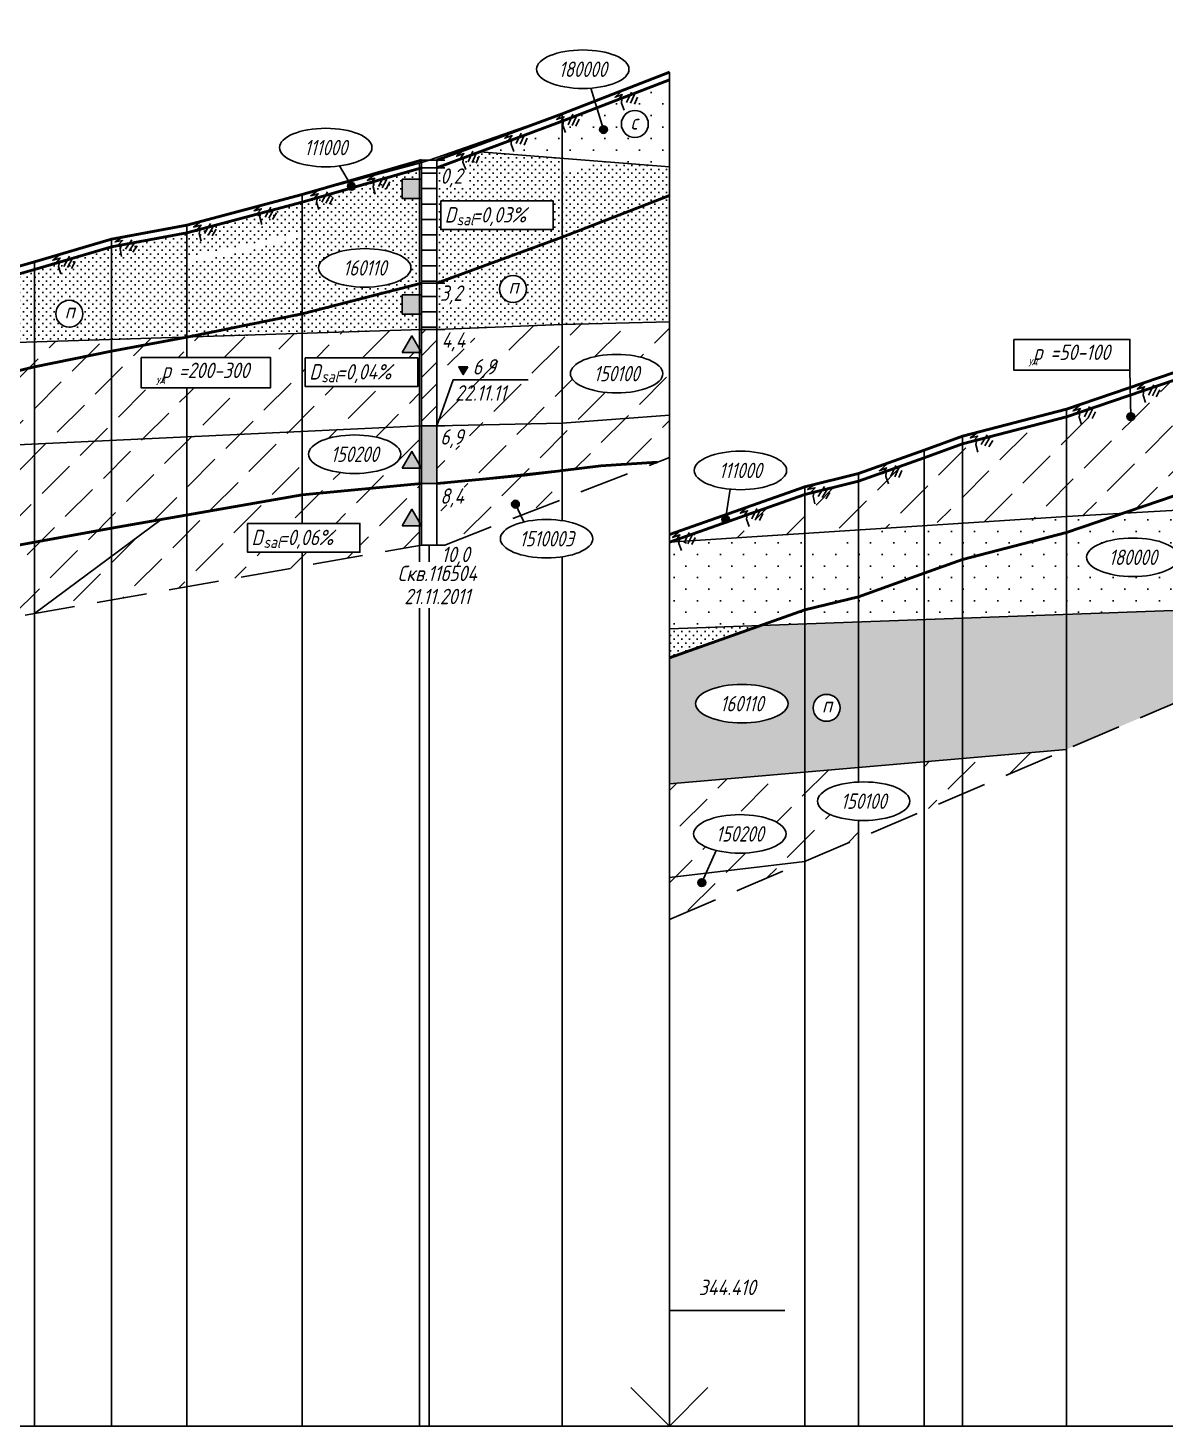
# Model space of a CAD drawing. Extents: x 0 to 1711, y -32 to 643.
# Drawn here: x 273.1 to 420.7, y 349.1 to 530.6 of the extents above; entities that cross this region are included whole.
import ezdxf
from ezdxf import colors
from ezdxf.entities.mleader import LeaderData, LeaderLine
from ezdxf.enums import TextEntityAlignment as Align
from ezdxf.math import Vec2, Vec3

# ---------------------------------------------------------------- set-up
doc = ezdxf.new("R2010")
doc.units = 0
doc.linetypes.add('ИИ27003', pattern=[9.5, 6.5, -3])
for name, color, linetype, lineweight in [('ИИ_ГЕОЛОГИЯ_025', 7, 'Continuous', 25), ('ИИ_ГЕОЛОГИЯ_050', 7, 'Continuous', 50), ('ИИ_ГЕОФИЗИКА_025', 7, 'Continuous', 25), ('ИИ_ПРОФИЛЬ_025', 7, 'Continuous', 25)]:
    doc.layers.add(name, color=color, linetype=linetype, lineweight=lineweight)
doc.layers.add('Профиль', color=7, linetype='Continuous')
doc.layers.add('ТХ-Л', color=140, linetype='Continuous')
doc.styles.add('VNIPISIMPLEXCUR', font='simplex.shx', dxfattribs={"width": 0.8, "oblique": 15})
doc.linetypes.add('ИИ27001', pattern='A,2.5,[1,3dservice.shx,S=1.85,R=180.00002,X=0,Y=0],2.5,-1', length=6)
doc.linetypes.add('ИИ27002', pattern='A,2,-0.6,[1,3dservice.shx,S=0.6,R=30.000013,X=0.9,Y=0],-0.6,[1,3dservice.shx,S=0.6,R=-30.000013,X=0.3,Y=0],-0.6,[1,3dservice.shx,S=0.6,R=209.999975,X=-0.3,Y=0],-0.6,[1,3dservice.shx,S=0.6,R=150.000007,X=-0.9,Y=0],-0.6,2', length=7)
doc.linetypes.add('ИИ27005', pattern='A,2.5,[1,3dservice.shx,S=1.85,R=180.00002,X=0,Y=0],2.5,-2,[4,3dservice.shx,S=0.5,R=0,X=0,Y=0],-2', length=9)
pattern_1 = [(0, (-100.523, -58.22656), (0.5, 0.5), [0, -1])]
pattern_2 = [(45, (-97.523, -58.2266), (-3, 3), [5, -2])]
pattern_3 = [(0, (-100.523, -58.2266), (1.5, 1.5), [0, -3])]
pattern_4 = [(0, (-100.523, -58.2266), (0, 2), [])]

# ---------------------------------------------------------------- blocks, each defined once
blk = doc.blocks.new('ИИ25005')
at = {"linetype": 'Continuous', "lineweight": 25}
blk.add_hatch(color=0, dxfattribs=at).paths.add_polyline_path([(0, 0), (0, 2.5), (-2.5, 2.5), (-2.5, 0)])
at = {"color": 0, "linetype": 'Continuous', "lineweight": 25}
blk.add_lwpolyline([(0, 0), (0, 2.5), (-2.5, 2.5), (-2.5, 0)], close=True, dxfattribs=at)
blk = doc.blocks.new('ИИ16001')
at = {"linetype": 'Continuous', "lineweight": 25}
h = blk.add_hatch(color=0, dxfattribs=at)
edge = h.paths.add_edge_path()
edge.add_arc((0, 0), 0.5, 0, 360)
at = {"color": 0, "linetype": 'Continuous', "lineweight": 25}
blk.add_circle((0, 0), 0.5, dxfattribs=at)
blk = doc.blocks.new('ИИ25004')
at = {"linetype": 'Continuous', "lineweight": 25}
blk.add_hatch(color=0, dxfattribs=at).paths.add_polyline_path([(-2.5, 0), (0, 0), (-1.25, 2.17)])
at = {"color": 0, "linetype": 'Continuous', "lineweight": 25}
blk.add_lwpolyline([(-2.5, 0), (0, 0), (-1.25, 2.17)], close=True, dxfattribs=at)
blk = doc.blocks.new('ИИ25010')
at = {"color": 0, "linetype": 'Continuous', "lineweight": 25}
for points in [[(0, 0), (3, 0), (0.5, -1), (2.5, -1), (1, -2), (2, -2), (1.5, -3), (1.5, -5)], [(4.94, -1.23), (2.82, -3.35)], [(5.47, -2.12), (3.7, -3.88)], [(6, -3), (4.59, -4.41)]]:
    blk.add_lwpolyline(points, dxfattribs=at)
blk = doc.blocks.new('ИИ25042')
at = {"color": 0, "linetype": 'Continuous', "lineweight": 25}
blk.add_circle((0, 0), 1.75, dxfattribs=at)
at = {"color": 0, "linetype": 'Continuous', "style": 'VNIPISIMPLEXCUR', "oblique": 15, "width": 0.8}
blk.add_attdef('CAPTION', text='', height=2, dxfattribs=at).set_placement((0, 0.3), align=Align.MIDDLE_CENTER)
blk = doc.blocks.new('ИИ25023')
at = {"linetype": 'Continuous', "lineweight": 25}
blk.add_hatch(color=0, dxfattribs=at).paths.add_polyline_path([(1.9, 1.7), (0.75, 1.7), (1.33, 0.7)])
at = {"color": 0, "linetype": 'Continuous', "lineweight": 25, "flags": 128}
blk.add_lwpolyline([(1.9, 1.7), (0.75, 1.7), (1.33, 0.7)], close=True, dxfattribs=at)
at = {"color": 0, "linetype": 'Continuous', "style": 'VNIPISIMPLEXCUR', "oblique": 15, "width": 0.8}
for tag, p in [('UGV', (2.55, 0.7)), ('DATE', (1.33, -2.7))]:
    blk.add_attdef(tag, p, '', height=2, dxfattribs=at)
blk = doc.blocks.new('ИИ25020')
at = {"color": 0, "linetype": 'Continuous', "lineweight": 25}
blk.add_ellipse((0, 0), major_axis=(-6, 0), ratio=0.416667, dxfattribs=at)
at = {"color": 0, "linetype": 'Continuous', "style": 'VNIPISIMPLEXCUR', "oblique": 15, "width": 0.75}
blk.add_attdef('INDEX', text='', height=2, dxfattribs=at).set_placement((0, 0), align=Align.MIDDLE_CENTER)

msp = doc.modelspace()

# ---------------------------------------------------------------- hatches: boundary and pattern name
at = {"layer": 'ИИ_ГЕОЛОГИЯ_025'}
h = msp.add_hatch(dxfattribs=at)
h.set_pattern_fill('ИИ_ПЕСОК_СРЕДНИЙ', color=256, pattern_type=2)
h.set_pattern_definition(pattern_3)
h.paths.add_polyline_path([(342.4194, 518.4867), (342.1174, 518.3734), (342.1685, 518.4445), (331.7264, 514.5564), (342.4194, 513.7121)])
h.paths.add_polyline_path([(356.3594, 523.8873), (346.9283, 520.2682), (347.6453, 517.9247, -0.50410237), (348.2916, 517.4466, -1), (347.2916, 517.4466, -0.32969673), (347.6453, 517.9247), (346.9283, 520.2682), (342.4194, 518.5379), (342.4194, 513.7121), (345.7318, 513.4505), (356.3594, 516.3275)])
h.paths.add_polyline_path([(353.614, 518.1638, -1), (350.114, 518.1638, -1)], flags=16)
h.paths.add_polyline_path([(352.633, 518.9211), (352.633, 517.3078), (351.3108, 517.3078), (351.3108, 518.9211)], flags=0)
h.paths.add_polyline_path([(356.3594, 515.4152), (348.1336, 513.2609), (356.3594, 512.6113)])
h.paths.add_polyline_path([(356.3594, 515.4152), (356.3594, 516.3275), (345.7318, 513.4505), (348.1336, 513.2609)])
h = msp.add_hatch(dxfattribs=at)
h.set_pattern_fill('ИИ_ПЕСОК_ПЫЛЕВАТЫЙ', color=256, pattern_type=2)
h.set_pattern_definition(pattern_1)
h.paths.add_polyline_path([(342.4194, 513.7121), (331.7264, 514.5564), (329.6034, 513.7659), (329.5451, 513.2112), (329.7937, 512.5485), (330.4652, 512.5485), (330.4652, 510.2685), (326.6535, 510.2685), (326.6535, 512.4873), (326.1694, 512.4873), (326.1694, 509.2519), (333.9208, 510.8909), (342.4194, 512.6942)])
h.paths.add_polyline_path([(325.7584, 509.5918), (330.3013, 509.2728), (331.2582, 512.8442), (326.7154, 513.1632)], flags=9)
h = msp.add_hatch(dxfattribs=at)
h.set_pattern_fill('ИИ_ПЕСОК_ПЫЛЕВАТЫЙ', color=256, pattern_type=2)
h.set_pattern_definition(pattern_1)
h.paths.add_polyline_path([(323.9194, 507.944), (315.4497, 505.4859), (308.6694, 503.6115), (308.6694, 493.5373), (323.9194, 497.4236)])
edge = h.paths.add_edge_path(flags=16)
edge.add_ellipse((316.7955, 499.4921), major_axis=(-6, 0), ratio=0.41666667, start_angle=0, end_angle=360)
h.paths.add_polyline_path([(323.9194, 507.944), (323.9194, 508.4873), (322.5535, 508.4873), (321.3732, 508.2377), (313.1828, 505.6628), (308.6694, 504.3011), (308.6694, 503.6115), (315.4497, 505.4859)])
h.paths.add_polyline_path([(313.1828, 505.6628), (321.3732, 508.2377), (322.5535, 508.4873), (321.6694, 508.4873), (321.6694, 510.9873), (323.9194, 510.9873), (323.9194, 512.3867), (323.6654, 512.2845), (315.5417, 509.9837, -0.61113997), (314.6855, 509.7412), (310.6522, 508.5989), (310.6477, 508.5749), (310.1673, 508.4365), (308.6694, 508.0373), (308.6694, 504.3011)])
h.paths.add_polyline_path([(312.5187, 498.1261), (320.8044, 497.8582), (321.6082, 500.8582), (313.3225, 501.1261)], flags=8)
h = msp.add_hatch(dxfattribs=at)
h.set_pattern_fill('ИИ_КОНСИСТЕНЦИЯ_01', color=256, pattern_type=2)
h.set_pattern_definition(pattern_4)
h.paths.add_polyline_path([(326.1694, 512.4873), (324.1694, 512.4873), (324.1694, 497.4873), (326.1694, 497.4873)])
h = msp.add_hatch(dxfattribs=at)
h.set_pattern_fill('ИИ_ПЕСОК_ПЫЛЕВАТЫЙ', color=256, pattern_type=2)
h.set_pattern_definition(pattern_1)
h.paths.add_polyline_path([(342.4194, 503.4873), (342.4194, 511.9237), (326.7316, 508.7602), (326.1694, 508.5971), (326.1694, 497.4873)])
h.paths.add_polyline_path([(326.6516, 504.4536), (326.6516, 508.2087), (341.2549, 508.2087), (341.2549, 504.4536)], flags=16)
h.paths.add_polyline_path([(328.671, 504.9157), (328.671, 505.2409), (327.0297, 505.2409), (327.0297, 507.5209), (341.0266, 507.5209), (341.0266, 505.2409), (331.2826, 505.2409), (331.2826, 504.9157)], flags=0)
h.paths.add_polyline_path([(356.3594, 512.6113), (348.1336, 513.2609), (345.0645, 512.4571), (342.4194, 511.9237), (342.4194, 503.4873), (356.3594, 508.8873)])
h.paths.add_polyline_path([(326.3129, 504.5642), (340.6843, 504.2452), (341.6413, 507.8166), (327.2699, 508.1356)], flags=24)
h.paths.add_polyline_path([(328.2431, 504.7462), (331.0502, 504.5452), (331.6531, 506.7952), (328.846, 506.9962)], flags=8)
h = msp.add_hatch(dxfattribs=at)
h.set_pattern_fill('ИИ_ПЕСОК_ПЫЛЕВАТЫЙ', color=256, pattern_type=2)
h.set_pattern_definition(pattern_1)
h.paths.add_polyline_path([(342.4194, 511.9237), (342.4194, 512.6942), (333.9208, 510.8909), (326.1694, 509.2519), (326.1694, 508.5971), (326.7316, 508.7602)])
h = msp.add_hatch(dxfattribs=at)
h.set_pattern_fill('ИИ_ПЕСОК_ПЫЛЕВАТЫЙ', color=256, pattern_type=2)
h.set_pattern_definition(pattern_1)
h.paths.add_polyline_path([(342.4194, 503.4873), (326.1694, 497.4873), (326.1694, 491.4873), (342.4194, 492.1378)])
h.paths.add_polyline_path([(334.2977, 496.7489, -1), (337.7977, 496.7489, -1)], flags=16)
h.paths.add_polyline_path([(335.3899, 496.0001), (335.3899, 497.6134), (336.8128, 497.6134), (336.8128, 496.0001)], flags=0)
h.paths.add_polyline_path([(330.4105, 495.067), (326.5226, 495.067), (326.5226, 497.347), (330.4105, 497.347)], flags=16)
h.paths.add_polyline_path([(356.3594, 508.8873), (342.4194, 503.4873), (342.4194, 492.1378), (356.3594, 492.4879)])
h.paths.add_polyline_path([(335.1073, 495.8961), (336.9168, 495.7174), (337.4527, 497.7174), (335.6432, 497.8961)], flags=8)
h.paths.add_polyline_path([(325.7037, 494.3903), (330.2465, 494.0713), (331.2035, 497.6428), (326.6607, 497.9618)], flags=9)
h = msp.add_hatch(dxfattribs=at)
h.set_pattern_fill('ИИ_ПЕСОК_ПЫЛЕВАТЫЙ', color=256, pattern_type=2)
h.set_pattern_definition(pattern_1)
h.paths.add_polyline_path([(293.6694, 500.1073), (283.9194, 498.0425), (283.9194, 490.1999), (293.6694, 490.5118)])
h.paths.add_polyline_path([(293.6694, 500.1073), (293.6694, 500.8981), (284.2207, 499.0554), (283.9194, 498.9776), (283.9194, 498.0425)])
h.paths.add_polyline_path([(293.6694, 504.0373), (283.9194, 502.2373), (283.9194, 498.9776), (284.2207, 499.0554), (293.6694, 500.8981)])
h.paths.add_polyline_path([(308.6694, 508.0373), (295.4238, 504.5051), (295.4208, 504.4904), (294.9376, 504.3617), (293.6694, 504.0373), (293.6694, 500.8981), (296.6435, 501.4781), (306.126, 503.5337), (308.6694, 504.3011)])
h.paths.add_polyline_path([(308.6694, 503.6115), (303.6034, 502.2111), (293.6694, 500.1073), (293.6694, 490.5118), (308.6694, 493.5373)])
h = msp.add_hatch(dxfattribs=at)
h.set_pattern_fill('ИИ_ПЕСОК_ПЫЛЕВАТЫЙ', color=256, pattern_type=2)
h.set_pattern_definition(pattern_1)
h.paths.add_polyline_path([(243.1694, 490.8373), (242.2142, 490.5693), (242.2245, 490.528, -0.48776566), (242.8455, 490.0429, -1), (241.8455, 490.0429, -0.33619795), (242.2104, 490.5243), (228.6313, 486.7477), (228.1356, 485.8646), (243.1694, 487.6297)])
h.paths.add_polyline_path([(256.9194, 494.4373), (243.1694, 490.8373), (243.1694, 487.6297), (256.9194, 489.2442)])
h.paths.add_polyline_path([(273.9194, 496.1881), (273.9194, 499.2873), (269.8645, 498.1305), (269.8567, 498.0869), (269.3768, 497.9463), (269.4264, 498.0055), (261.8987, 495.8578), (261.8903, 495.8113), (261.4104, 495.6708), (261.4631, 495.7336), (256.9194, 494.4373), (256.9194, 489.2442), (257.9982, 489.3708), (267.1434, 493.7341)])
h.paths.add_polyline_path([(273.9194, 495.3617), (267.4102, 492.9763), (260.409, 489.4479), (273.9194, 489.8801)], flags=16)
h.paths.add_polyline_path([(267.4102, 492.9763), (273.9194, 495.3617), (273.9194, 496.1881), (267.1434, 493.7341), (257.9982, 489.3708), (260.409, 489.4479)], flags=17)
h.paths.add_polyline_path([(283.9194, 498.0425), (283.9194, 498.9776), (275.9194, 496.9124), (273.9194, 496.1881), (273.9194, 495.3617), (277.5586, 496.6954)])
h.paths.add_polyline_path([(283.9194, 502.2373), (277.1374, 500.2366), (277.1345, 500.2204), (276.6547, 500.0799), (276.6706, 500.0989), (273.9194, 499.2873), (273.9194, 496.1881), (275.9194, 496.9124), (283.9194, 498.9776)])
h.paths.add_polyline_path([(283.9194, 498.0425), (277.5586, 496.6954), (273.9194, 495.3617), (273.9194, 489.8801), (283.9194, 490.1999)])
h.paths.add_polyline_path([(280.1722, 493.5301, -1), (276.6722, 493.5301, -1)], flags=16)
h.paths.add_polyline_path([(277.4818, 492.6773), (279.2913, 492.4987), (279.8272, 494.4987), (278.0177, 494.6773)], flags=8)
h = msp.add_hatch(dxfattribs=at)
h.set_pattern_fill('ИИ_ПЕСОК_ПЫЛЕВАТЫЙ', color=256, pattern_type=2)
h.set_pattern_definition(pattern_1)
h.paths.add_polyline_path([(308.6694, 493.5373), (293.6694, 490.5118), (308.6694, 490.9915)])
h.paths.add_polyline_path([(323.9194, 493.4873), (321.6694, 493.4873), (321.6694, 495.9873), (323.9194, 495.9873), (323.9194, 497.4236), (308.6694, 493.5373), (308.6694, 490.9915), (323.9194, 491.4793)])
h = msp.add_hatch(dxfattribs=at)
h.set_pattern_fill('ИИ_КОНСИСТЕНЦИЯ_01', color=256, pattern_type=2)
h.set_pattern_definition(pattern_4)
h.paths.add_polyline_path([(326.1694, 497.4873), (324.1694, 497.4873), (324.1694, 491.4873), (326.1694, 491.4873)])
h = msp.add_hatch(dxfattribs=at)
h.set_pattern_fill('ИИ_СУПЕСЬ', color=256, pattern_type=2)
h.set_pattern_definition(pattern_2)
h.paths.add_polyline_path([(342.4194, 492.1378), (326.1694, 491.4873), (326.1694, 478.9873), (342.4194, 479.3516)])
h.paths.add_polyline_path([(334.6078, 487.7877), (334.6078, 485.5077), (330.8212, 485.5077), (330.8212, 487.7877)], flags=0)
h.paths.add_polyline_path([(337.8364, 484.3877), (337.8364, 482.1077), (328.411, 482.1077), (328.411, 484.3877)], flags=0)
h.paths.add_polyline_path([(330.5132, 488.9828), (326.8047, 488.9828), (326.8047, 491.2628), (330.5132, 491.2628)], flags=16)
h.paths.add_polyline_path([(330.1615, 486.6477), (329.5842, 485.6477), (329.0068, 486.6477)], flags=16)
h.paths.add_polyline_path([(356.3594, 492.4879), (342.4194, 492.1378), (342.4194, 479.3516), (356.3594, 480.3616)])
edge = h.paths.add_edge_path(flags=16)
edge.add_ellipse((349.4951, 485.7641), major_axis=(-6, 0), ratio=0.41666667, start_angle=0, end_angle=360)
h.paths.add_polyline_path([(353.7832, 486.9041), (353.7832, 484.6241), (345.9265, 484.6241), (345.9265, 486.9041)], flags=0)
h.paths.add_polyline_path([(327.917, 481.8817), (337.5265, 481.6137), (338.3304, 484.6137), (328.7209, 484.8817)], flags=24)
h.paths.add_polyline_path([(329.9517, 484.831), (334.4183, 484.512), (335.3753, 488.0835), (330.9086, 488.4024)], flags=24)
h.paths.add_polyline_path([(325.9092, 488.3061), (330.5283, 487.9871), (331.4852, 491.5586), (326.8662, 491.8775)], flags=9)
h.paths.add_polyline_path([(345.0754, 484.3981), (353.6468, 484.1302), (354.4507, 487.1302), (345.8793, 487.3981)], flags=8)
h = msp.add_hatch(dxfattribs=at)
h.set_pattern_fill('ИИ_СУПЕСЬ', color=256, pattern_type=2)
h.set_pattern_definition(pattern_2)
h.paths.add_polyline_path([(273.9194, 489.8801), (260.409, 489.4479), (256.9194, 487.6893), (256.9194, 482.5415), (273.9194, 486.658)])
h.paths.add_polyline_path([(283.9194, 490.1999), (273.9194, 489.8801), (273.9194, 486.658), (283.9194, 488.6833)])
h.paths.add_polyline_path([(293.6694, 490.5118), (283.9194, 490.1999), (283.9194, 488.6833)])
h.paths.add_polyline_path([(273.9194, 486.658), (256.9194, 482.5415), (256.9194, 475.8094), (273.9194, 476.6127)])
h.paths.add_polyline_path([(283.9194, 488.6833), (273.9194, 486.658), (273.9194, 476.6127), (283.9194, 477.0853)])
h.paths.add_polyline_path([(293.6694, 483.9202), (287.7579, 483.9202), (287.7579, 487.8479), (293.6694, 487.8479), (293.6694, 490.5118), (283.9194, 488.6833), (283.9194, 477.0853), (293.6694, 477.546)])
h = msp.add_hatch(dxfattribs=at)
h.set_pattern_fill('ИИ_СУПЕСЬ', color=256, pattern_type=2)
h.set_pattern_definition(pattern_2)
h.paths.add_polyline_path([(308.6694, 490.9915), (293.6694, 490.5118), (293.6694, 487.8479), (304.5606, 487.8479), (304.5606, 483.9202), (293.6694, 483.9202), (293.6694, 477.546), (308.6694, 478.2548)])
h.paths.add_polyline_path([(322.9194, 490.6524), (323.9194, 488.9203), (323.9194, 491.4793), (308.6694, 490.9915), (308.6694, 478.2548), (323.9194, 478.9755), (323.9194, 488.4873), (321.6694, 488.4873)])
h.paths.add_polyline_path([(323.6736, 487.8261), (323.6736, 484.0711), (309.0702, 484.0711), (309.0702, 487.8261)], flags=16)
h.paths.add_polyline_path([(313.7013, 486.2432), (313.7013, 484.5332), (311.0897, 484.5332), (311.0897, 486.2432)], flags=0)
h.paths.add_polyline_path([(308.7316, 484.1817), (323.103, 483.8627), (324.06, 487.4341), (309.6886, 487.7531)], flags=9)
h.paths.add_polyline_path([(310.6618, 484.3636), (313.4689, 484.1627), (314.0718, 486.4127), (311.2647, 486.6136)], flags=24)
h = msp.add_hatch(dxfattribs=at)
h.set_pattern_fill('ИИ_КОНСИСТЕНЦИЯ_04', color=256, pattern_type=2)
h.set_pattern_definition([(45, (-100.523, -58.2266), (-1.4142136, 1.4142136), [])])
h.paths.add_polyline_path([(326.1694, 491.4873), (324.1694, 491.4873), (324.1694, 478.9873), (326.1694, 478.9873)])
h = msp.add_hatch(dxfattribs=at)
h.set_pattern_fill('ИИ_СУПЕСЬ', color=256, pattern_type=2)
h.set_pattern_definition(pattern_2)
h.paths.add_polyline_path([(373.9194, 470.0873), (366.4348, 467.4447), (366.4307, 467.4111), (365.9598, 467.243), (365.994, 467.289), (364.0845, 466.6148, -0.38262748), (363.4551, 466.3926), (358.7042, 464.7152), (358.3737, 464.0179), (373.9194, 465.0259)])
h.paths.add_polyline_path([(380.9194, 471.7873), (373.9194, 470.0873), (373.9194, 465.0259), (380.9194, 465.4797)])
h.paths.add_polyline_path([(389.4194, 474.8373), (380.9194, 471.7873), (380.9194, 465.4797), (384.0606, 465.6834), (389.4194, 467.221)])
h.paths.add_polyline_path([(389.4194, 467.221), (384.0606, 465.6834), (389.4194, 466.0309)], flags=17)
h.paths.add_polyline_path([(394.4194, 468.1789), (389.5221, 467.2505), (389.4194, 467.221), (389.4194, 466.0309), (389.4266, 466.0313), (394.4194, 467.1769)])
h.paths.add_polyline_path([(394.4194, 476.6373), (389.4194, 474.8373), (389.4194, 467.221), (389.5221, 467.2505), (394.4194, 468.1789)])
h.paths.add_polyline_path([(407.9194, 480.1373), (396.2733, 477.1179), (396.2699, 477.1028), (395.7847, 476.9819), (395.7959, 476.9942), (394.4194, 476.6373), (394.4194, 468.1789), (399.378, 469.119), (407.9194, 470.8852)])
h.paths.add_polyline_path([(407.9194, 470.0059), (407.9194, 470.8852), (399.378, 469.119), (394.4194, 468.1789), (394.4194, 467.1769), (400.0947, 468.4791)])
h.paths.add_polyline_path([(407.9194, 470.0059), (400.0947, 468.4791), (394.4194, 467.1769), (394.4194, 466.3551), (407.9194, 467.2304)])
h.paths.add_polyline_path([(423.9194, 470.5873), (423.9194, 473.7702), (417.885, 471.9506), (407.9194, 470.0059), (407.9194, 467.2304), (415.2943, 467.6494)])
h.paths.add_polyline_path([(417.885, 471.9506), (423.9194, 473.7702), (423.9194, 474.7919), (413.9358, 472.1293), (407.9194, 470.8852), (407.9194, 470.0059)])
h.paths.add_polyline_path([(423.9194, 485.5873), (417.9738, 483.5621), (417.9649, 483.5022), (417.4895, 483.3471), (417.5434, 483.4155), (416.2092, 482.961), (416.2533, 480.6717, -0.41987136), (416.763, 480.1718, -1), (415.763, 480.1718, -0.40857831), (416.2533, 480.6717), (416.2092, 482.961), (409.6444, 480.7249), (409.6368, 480.6737), (409.1614, 480.5187), (409.2064, 480.5757), (407.9194, 480.1373), (407.9194, 470.8852), (413.9358, 472.1293), (423.9194, 474.7919)])
h.paths.add_polyline_path([(438.4194, 485.8459), (423.9194, 485.5873), (423.9194, 474.7919), (425.978, 475.3409), (438.4194, 478.9191)])
h.paths.add_polyline_path([(438.4194, 478.1425), (438.4194, 478.9191), (425.978, 475.3409), (423.9194, 474.7919), (423.9194, 473.7702)])
h.paths.add_polyline_path([(438.4194, 474.9873), (438.4194, 478.1425), (423.9194, 473.7702), (423.9194, 470.5873)])
h.paths.add_polyline_path([(438.4194, 470.5102), (437.5079, 470.5102), (437.5079, 474.4378), (438.4194, 474.4378), (438.4194, 474.9873), (423.9194, 470.5873), (423.9194, 468.1394), (438.4194, 468.9631)])
h = msp.add_hatch(dxfattribs=at)
h.set_pattern_fill('ИИ_СУПЕСЬ', color=256, pattern_type=2)
h.set_pattern_definition(pattern_2)
h.paths.add_polyline_path([(323.9194, 478.9755), (308.6694, 478.2548), (308.6694, 470.0116), (323.9194, 471.4635), (323.9194, 473.4873), (321.6694, 473.4873), (322.9194, 475.6524), (323.9194, 473.9203)])
edge = h.paths.add_edge_path(flags=16)
edge.add_ellipse((315.4827, 475.297), major_axis=(-6, 0), ratio=0.41666667, start_angle=0, end_angle=360)
h.paths.add_polyline_path([(319.9137, 476.437), (319.9137, 474.157), (311.7713, 474.157), (311.7713, 476.437)], flags=0)
h.paths.add_polyline_path([(322.9194, 468.1524), (323.9194, 466.4203), (323.9194, 471.4635), (308.6694, 470.0116), (308.6694, 466.3236), (316.1741, 466.3236), (316.1741, 462.5685), (308.6694, 462.5685), (308.6694, 460.7517), (323.9194, 463.4432), (323.9194, 465.9873), (321.6694, 465.9873)])
h.paths.add_polyline_path([(335.8625, 468.816, -1), (336.8625, 468.816, -0.2919203), (336.573, 468.3625), (336.947, 467.557), (342.4194, 469.6234), (342.4194, 473.1806), (337.5766, 472.598), (326.1694, 471.4873), (326.1694, 463.4873), (336.947, 467.557), (336.573, 468.3625, -0.54808311)])
h.paths.add_polyline_path([(330.3385, 468.7249), (326.5534, 468.7249), (326.5534, 471.0049), (330.3385, 471.0049)], flags=16)
h.paths.add_polyline_path([(342.4194, 479.3516), (326.1694, 478.9873), (326.1694, 471.4873), (342.4194, 473.2425)])
h.paths.add_polyline_path([(330.3878, 476.4081), (326.6012, 476.4081), (326.6012, 478.6881), (330.3878, 478.6881)], flags=16)
h.paths.add_polyline_path([(356.3594, 480.3616), (342.4194, 479.3516), (342.4194, 473.2425), (347.4502, 473.7859), (354.7676, 474.2862), (356.3594, 474.8873)])
h.paths.add_polyline_path([(325.7345, 468.0482), (330.3536, 467.7292), (331.3105, 471.3007), (326.6915, 471.6196)], flags=9)
h.paths.add_polyline_path([(325.7317, 475.7314), (330.1983, 475.4124), (331.1553, 478.9839), (326.6886, 479.3029)], flags=9)
h = msp.add_hatch(dxfattribs=at)
h.set_pattern_fill('ИИ_СУПЕСЬ', color=256, pattern_type=2)
h.set_pattern_definition(pattern_2)
h.paths.add_polyline_path([(235.2618, 474.1191), (225.9012, 473.3885), (223.9194, 472.6717), (223.9194, 470.9373)], flags=17)
h.paths.add_polyline_path([(243.1694, 474.7362), (235.2618, 474.1191), (223.9194, 470.9373), (223.9194, 464.4722), (231.7447, 464.4722), (231.7447, 460.5445), (223.9194, 460.5445), (223.9194, 454.6128), (243.1694, 458.231)])
h.paths.add_polyline_path([(243.1694, 458.231), (223.9194, 454.6128), (223.9194, 445.7943), (243.1694, 449.1917)])
edge = h.paths.add_edge_path(flags=16)
edge.add_ellipse((233.6777, 451.6065), major_axis=(-6, 0), ratio=0.41666667, start_angle=0, end_angle=360)
h.paths.add_polyline_path([(237.9658, 452.7465), (237.9658, 450.4665), (230.1091, 450.4665), (230.1091, 452.7465)], flags=0)
h.paths.add_polyline_path([(256.9194, 460.7847), (252.3009, 459.9473), (243.1694, 458.231), (243.1694, 449.1917), (256.9194, 451.6184)])
h.paths.add_polyline_path([(273.9194, 463.867), (256.9194, 460.7847), (256.9194, 451.6184), (273.9194, 454.6187)])
h.paths.add_polyline_path([(283.9194, 462.0305), (283.9194, 465.6801), (273.9194, 463.867), (273.9194, 454.6187)])
h.paths.add_polyline_path([(256.9194, 475.8094), (243.1694, 474.7362), (243.1694, 458.231), (252.3009, 459.9473), (256.9194, 460.7847)])
h.paths.add_polyline_path([(273.9194, 476.6127), (256.9194, 475.8094), (256.9194, 460.7847), (273.9194, 463.867)])
h.paths.add_polyline_path([(283.9194, 477.0853), (273.9194, 476.6127), (273.9194, 463.867), (283.9194, 465.6801)])
h.paths.add_polyline_path([(293.6694, 477.546), (283.9194, 477.0853), (283.9194, 465.6801), (293.6694, 467.3864)])
h.paths.add_polyline_path([(308.6694, 478.2548), (293.6694, 477.546), (293.6694, 467.3864), (308.6694, 470.0116)])
h = msp.add_hatch(color=256, dxfattribs=at)
h.dxf.hatch_style = 1
h.paths.add_polyline_path([(326.1694, 478.9873), (324.1694, 478.9873), (324.1694, 471.4873), (326.1694, 471.4873)])
h = msp.add_hatch(dxfattribs=at)
h.set_pattern_fill('ИИ_СУПЕСЬ', color=256, pattern_type=2)
h.set_pattern_definition(pattern_2)
h.paths.add_polyline_path([(283.9194, 462.0305), (273.9194, 454.6187), (283.9194, 456.3836)])
h.paths.add_polyline_path([(293.6694, 467.3864), (290.3656, 466.8082), (283.9194, 462.0305), (283.9194, 456.3836), (293.6694, 458.1044)])
h.paths.add_polyline_path([(301.5707, 466.3236), (308.6694, 466.3236), (308.6694, 470.0116), (293.6694, 467.3864), (293.6694, 458.1044), (308.6694, 460.7517), (308.6694, 462.5685), (301.5707, 462.5685)])
h = msp.add_hatch(dxfattribs=at)
h.set_pattern_fill('ИИ_ПЕСОК_СРЕДНИЙ', color=256, pattern_type=2)
h.set_pattern_definition(pattern_3)
h.paths.add_polyline_path([(423.9194, 468.1394), (415.2943, 467.6494), (407.9194, 465.1373), (407.9194, 454.5077), (423.9194, 455.0962)])
edge = h.paths.add_edge_path(flags=16)
edge.add_ellipse((416.5316, 461.9194), major_axis=(-6, 0), ratio=0.41666667, start_angle=0, end_angle=360)
h.paths.add_polyline_path([(417.8539, 461.9194), (417.8539, 460.306), (416.5316, 460.306), (416.5316, 461.9194)], flags=0)
h.paths.add_polyline_path([(415.2943, 467.6494), (407.9194, 467.2304), (407.9194, 465.1373)], flags=17)
h.paths.add_polyline_path([(438.4194, 468.9631), (423.9194, 468.1394), (423.9194, 455.0962), (438.4194, 455.6295)])
h.paths.add_polyline_path([(452.6694, 469.7727), (438.4194, 468.9631), (438.4194, 455.6295), (452.6694, 456.1536)])
h.paths.add_polyline_path([(447.076, 465.0319, -1), (450.576, 465.0319, -1)], flags=16)
h.paths.add_polyline_path([(447.8374, 464.0719), (449.4184, 463.8932), (449.9543, 465.8932), (448.3733, 466.0719)], flags=8)
h = msp.add_hatch(dxfattribs=at)
h.set_pattern_fill('ИИ_ПЕСОК_СРЕДНИЙ', color=256, pattern_type=2)
h.set_pattern_definition(pattern_3)
h.paths.add_polyline_path([(373.9194, 465.0259), (356.3594, 463.8873), (356.3594, 456.3275), (370.8854, 460.9917), (373.9194, 462.1286)])
h.paths.add_polyline_path([(373.9194, 461.2776), (356.3594, 455.4152), (356.3594, 452.6113), (368.1334, 453.0444), (373.9194, 455.0873)])
h.paths.add_polyline_path([(373.9194, 455.0873), (368.1334, 453.0444), (373.9194, 453.2572)], flags=17)
h.paths.add_polyline_path([(380.9194, 456.7873), (373.9194, 455.0873), (373.9194, 453.2572), (380.9194, 453.5147)])
h.paths.add_polyline_path([(380.9194, 463.5349), (376.5875, 462.1683), (373.9194, 461.2776), (373.9194, 455.0873), (380.9194, 456.7873)])
h.paths.add_polyline_path([(380.9194, 463.5349), (380.9194, 464.7519), (373.9194, 462.1286), (373.9194, 461.2776), (376.5875, 462.1683)])
h.paths.add_polyline_path([(373.9194, 461.2776), (373.9194, 462.1286), (370.8854, 460.9917), (356.3594, 456.3275), (356.3594, 455.4152)])
h.paths.add_polyline_path([(387.2502, 465.532), (389.4266, 466.0313), (384.0606, 465.6834), (381.2631, 464.8807), (380.9194, 464.7519), (380.9194, 463.5349)])
h.paths.add_polyline_path([(389.4194, 466.0297), (387.2502, 465.532), (380.9194, 463.5349), (380.9194, 456.7873), (389.4194, 459.8373)])
h.paths.add_polyline_path([(389.4194, 459.8373), (380.9194, 456.7873), (380.9194, 453.5147), (389.4194, 453.8273)])
h.paths.add_polyline_path([(394.4194, 461.6373), (389.4194, 459.8373), (389.4194, 453.8273), (394.4194, 454.0112)])
h.paths.add_polyline_path([(394.4194, 466.3551), (389.4266, 466.0313), (389.4194, 466.0297), (389.4194, 459.8373), (394.4194, 461.6373)])
h.paths.add_polyline_path([(407.9194, 465.1373), (407.9194, 467.2304), (394.4194, 466.3551), (394.4194, 461.6373)])
h.paths.add_polyline_path([(407.9194, 465.1373), (394.4194, 461.6373), (394.4194, 454.0112), (407.9194, 454.5077)])
h = msp.add_hatch(dxfattribs=at)
h.set_pattern_fill('ИИ_ПЕСОК_ПЫЛЕВАТЫЙ', color=256, pattern_type=2)
h.set_pattern_definition(pattern_1)
h.paths.add_polyline_path([(373.9194, 453.2572), (368.1334, 453.0444), (356.3594, 448.8873), (356.3594, 432.4879), (373.9194, 434.0176)])
edge = h.paths.add_edge_path(flags=16)
edge.add_ellipse((365.757, 442.9174), major_axis=(-6, 0), ratio=0.41666667, start_angle=0, end_angle=360)
h.paths.add_polyline_path([(370.1879, 444.0574), (370.1879, 441.7774), (362.0456, 441.7774), (362.0456, 444.0574)], flags=0)
h.paths.add_polyline_path([(380.9194, 453.5147), (373.9194, 453.2572), (373.9194, 434.0176), (380.9194, 434.6274)])
h.paths.add_polyline_path([(378.5079, 442.3767, -1), (375.0079, 442.3767, -1)], flags=16)
h.paths.add_polyline_path([(377.5229, 443.2413), (377.5229, 441.6279), (376.1001, 441.6279), (376.1001, 443.2413)], flags=0)
h.paths.add_polyline_path([(389.4194, 453.8273), (380.9194, 453.5147), (380.9194, 434.6274), (389.4194, 435.3678)])
h.paths.add_polyline_path([(394.4194, 454.0112), (389.4194, 453.8273), (389.4194, 435.3678), (394.4194, 435.8034)])
h.paths.add_polyline_path([(407.9194, 454.5077), (394.4194, 454.0112), (394.4194, 435.8034), (407.9194, 436.9794)])
h.paths.add_polyline_path([(423.9194, 455.0962), (407.9194, 454.5077), (407.9194, 436.9794), (423.9194, 443.835)])
h.paths.add_polyline_path([(438.4194, 450.0478), (438.4194, 455.6295), (423.9194, 455.0962), (423.9194, 443.835)])
h.paths.add_polyline_path([(452.6694, 456.1536), (438.4194, 455.6295), (438.4194, 450.0478)])
h = msp.add_hatch(dxfattribs=at)
h.set_pattern_fill('ИИ_ПЕСОК_ПЫЛЕВАТЫЙ', color=256, pattern_type=2)
h.set_pattern_definition(pattern_1)
h.paths.add_polyline_path([(368.1334, 453.0444), (356.3594, 452.6113), (356.3594, 448.8873)])
h = msp.add_hatch(dxfattribs=at)
h.set_pattern_fill('ИИ_СУПЕСЬ', color=256, pattern_type=2)
h.set_pattern_definition(pattern_2)
h.paths.add_polyline_path([(373.9194, 422.4113), (361.1069, 420.9157), (360.763, 420.1379, -0.29691004), (361.0608, 419.6806, -1), (360.0608, 419.6806, -0.54212701), (360.763, 420.1379), (361.1069, 420.9157), (356.3594, 420.3616), (356.3594, 414.8873)])
edge = h.paths.add_edge_path()
edge.add_line((373.9194, 434.0176), (356.3594, 432.4879))
edge.add_line((356.3594, 432.4879), (356.3594, 420.3616))
edge.add_line((356.3594, 420.3616), (361.1069, 420.9157))
edge.add_line((361.1069, 420.9157), (362.4113, 423.8658))
edge.add_ellipse((365.4942, 426.0106), major_axis=(-6, 0), ratio=0.41666667, start_angle=0, end_angle=59.082131, ccw=False)
edge.add_ellipse((365.4942, 426.0106), major_axis=(-6, 0), ratio=0.41666667, start_angle=59.082131, end_angle=360, ccw=False)
edge.add_line((362.4113, 423.8658), (361.1069, 420.9157))
edge.add_line((361.1069, 420.9157), (373.9194, 422.4113))
edge.add_line((373.9194, 422.4113), (373.9194, 434.0176))
h.paths.add_polyline_path([(373.9194, 434.0176), (373.9194, 422.4113), (389.4194, 429.0526), (389.4194, 435.3678)])
edge = h.paths.add_edge_path(flags=16)
edge.add_ellipse((381.5738, 430.257), major_axis=(-6, 0), ratio=0.41666667, start_angle=0, end_angle=360)
h.paths.add_polyline_path([(378.0053, 431.397), (385.8619, 431.397), (385.8619, 429.117), (378.0053, 429.117)], flags=0)
edge = h.paths.add_edge_path()
edge.add_line((389.4194, 435.3678), (380.9194, 434.6274))
edge.add_line((380.9194, 434.6274), (380.9194, 432.7421))
edge.add_ellipse((381.5738, 430.257), major_axis=(-6, 0), ratio=0.41666667, start_angle=83.737885, end_angle=276.262115, ccw=False)
edge.add_line((380.9194, 427.772), (380.9194, 425.4106))
edge.add_line((380.9194, 425.4106), (389.4194, 429.0526))
edge.add_line((389.4194, 429.0526), (389.4194, 435.3678))
h.paths.add_polyline_path([(394.4194, 435.8034), (389.4194, 435.3678), (389.4194, 429.0526), (394.4194, 431.195)])
h.paths.add_polyline_path([(407.9194, 436.9794), (394.4194, 435.8034), (394.4194, 431.195)])

# ---------------------------------------------------------------- linework, layer by layer
at = {"layer": 'ИИ_ГЕОЛОГИЯ_025', "flags": 128}
for points in [[(326.1694, 512.4873), (342.4194, 518.5379), (356.3594, 523.8873)], [(347.7916, 517.4466), (346.149, 522.8154)], [(160.4194, 468.5873), (166.4194, 470.1873), (173.9194, 472.0873), (190.4194, 475.6873), (207.0694, 481.1373), (223.9194, 485.4373), (243.1694, 490.8373), (256.9194, 494.4373), (273.9194, 499.2873), (283.9194, 502.2373), (293.6694, 504.0373), (308.6694, 508.0373), (323.6654, 512.2845), (324.1694, 512.4873)], [(315.0515, 510.0819), (313.5162, 512.7226)], [(324.1694, 513.4873), (327.1694, 513.4873)], [(324.1694, 512.4873), (327.1694, 512.4873)], [(324.1694, 497.4873), (327.1694, 497.4873)], [(356.3594, 463.8873), (373.9194, 470.0873), (380.9194, 471.7873), (389.4194, 474.8373), (394.4194, 476.6373), (407.9194, 480.1373), (423.9194, 485.5873), (438.4194, 489.9873), (452.6694, 493.2373), (470.1694, 497.1373), (473.1694, 498.9373)], [(326.1694, 491.4873), (342.4194, 492.1378), (356.3594, 492.4879)], [(324.1694, 491.4873), (257.9982, 489.3708), (223.4274, 485.3117)], [(324.1694, 491.4873), (327.1694, 491.4873)], [(326.1694, 478.9873), (328.2566, 484.9477), (338.0155, 484.9477)], [(324.1694, 478.9873), (327.1694, 478.9873)], [(326.1694, 471.4873), (347.4502, 473.7859), (354.7676, 474.2862)], [(273.9194, 454.6187), (290.3656, 466.8082), (308.6694, 470.0116), (324.1694, 471.4873)], [(324.1694, 471.4873), (327.1694, 471.4873)], [(473.1694, 470.9373), (407.9194, 467.2304), (356.3594, 463.8873)], [(363.6458, 466.8548), (364.2256, 470.7563)], [(336.3625, 468.816), (337.4372, 466.5012)], [(324.1694, 463.4873), (327.1694, 463.4873)], [(356.3594, 432.4879), (407.9194, 436.9794)], [(360.5608, 419.6806), (362.4113, 423.8658)]]:
    msp.add_lwpolyline(points, dxfattribs=at)
at = {"layer": 'ИИ_ГЕОЛОГИЯ_025', "linetype": 'ИИ27002', "flags": 128}
for points in [[(356.3594, 512.6113), (331.7264, 514.5564)], [(326.1694, 478.9873), (342.4194, 479.3516), (356.3594, 480.3616)], [(173.9194, 469.3315), (256.9194, 475.8094), (324.1694, 478.9873)], [(356.3594, 452.6113), (452.6694, 456.1536)], [(356.3594, 420.3616), (373.9194, 422.4113)]]:
    msp.add_lwpolyline(points, dxfattribs=at)
at = {"layer": 'ИИ_ГЕОЛОГИЯ_025', "linetype": 'Continuous', "flags": 128}
for points in [[(324.1694, 513.4873), (324.1694, 463.4873)], [(326.1694, 513.4873), (326.1694, 463.4873)]]:
    msp.add_lwpolyline(points, dxfattribs=at)
at = {"layer": 'ИИ_ГЕОЛОГИЯ_025', "flags": 128}
for points in [[(326.6516, 508.2087), (341.2549, 508.2087), (341.2549, 504.4536), (326.6516, 504.4536)], [(309.0702, 487.8261), (323.6736, 487.8261), (323.6736, 484.0711), (309.0702, 484.0711)], [(301.5707, 466.3236), (316.1741, 466.3236), (316.1741, 462.5685), (301.5707, 462.5685)]]:
    msp.add_lwpolyline(points, close=True, dxfattribs=at)
at = {"layer": 'ИИ_ГЕОЛОГИЯ_025', "linetype": 'ИИ27003', "flags": 128}
for points in [[(327.1694, 463.4873), (356.3594, 474.8873)], [(356.3594, 414.8873), (473.1694, 464.9373)], [(160.4194, 434.5873), (324.1694, 463.4873)]]:
    msp.add_lwpolyline(points, dxfattribs=at)
at = {"layer": 'ИИ_ГЕОЛОГИЯ_050', "linetype": 'ИИ27001', "flags": 128}
for points in [[(326.1694, 513.4873), (342.4194, 519.4873), (356.3594, 524.8873)], [(356.3594, 523.8873), (342.4194, 518.5379), (326.1694, 512.4873)], [(160.4194, 469.5873), (166.4194, 471.1873), (173.9194, 473.0873), (190.4194, 476.6873), (207.0694, 482.1373), (223.9194, 486.4373), (243.1694, 491.8373), (256.9194, 495.4373), (273.9194, 500.2873), (283.9194, 503.2373), (293.6694, 505.0373), (308.6694, 509.0373), (324.1694, 513.4873)], [(324.1694, 512.4873), (308.6694, 508.0373), (293.6694, 504.0373), (283.9194, 502.2373), (273.9194, 499.2873), (256.9194, 494.4373), (243.1694, 490.8373), (223.7109, 485.3841), (207.0694, 481.1373), (190.4194, 475.6873), (173.9194, 472.0873), (160.4194, 468.5873)], [(356.3594, 464.8873), (373.9194, 471.0873), (380.9194, 472.7873), (389.4194, 475.8373), (394.4194, 477.6373), (407.9194, 481.1373), (423.9194, 486.5873), (438.4194, 490.9873), (452.6694, 494.2373), (470.1694, 498.1373), (473.1694, 499.9373)], [(473.1694, 498.9373), (470.1694, 497.1373), (452.6694, 493.2373), (438.4194, 489.9873), (423.9194, 485.5873), (407.9194, 480.1373), (394.4194, 476.6373), (389.4194, 474.8373), (380.9194, 471.7873), (373.9194, 470.0873), (356.3594, 463.8873)], [(326.1694, 471.4873), (337.5766, 472.598), (347.4502, 473.7859), (354.7676, 474.2862)], [(197.718, 441.1701), (190.4194, 441.6337), (172.0695, 444.9549), (207.0694, 451.4457), (252.3009, 459.9473), (283.9194, 465.6801), (308.6694, 470.0116), (324.1694, 471.4873)]]:
    msp.add_lwpolyline(points, dxfattribs=at)
at = {"layer": 'ИИ_ГЕОЛОГИЯ_050', "linetype": 'ИИ27005', "flags": 128}
for points in [[(356.3594, 508.8873), (342.4194, 503.4873), (326.1694, 497.4873)], [(324.1694, 497.4873), (308.6694, 493.5373), (293.6694, 490.5118), (283.9194, 488.6833), (273.9194, 486.658), (256.9194, 482.5415), (243.1694, 476.3373), (223.9194, 470.9373), (207.0694, 466.6373), (190.4194, 461.1873), (173.9194, 457.5873), (166.4194, 455.6873), (160.4194, 454.0873)], [(473.1694, 486.4373), (470.1694, 483.6609), (452.6694, 479.3239), (438.4194, 474.9873), (423.9194, 470.5873), (407.9194, 465.1373), (394.4194, 461.6373), (389.4194, 459.8373), (380.9194, 456.7873), (373.9194, 455.0873), (356.3594, 448.8873)]]:
    msp.add_lwpolyline(points, dxfattribs=at)
at = {"layer": 'ИИ_ГЕОФИЗИКА_025', "flags": 128}
for points in [[(401.0773, 490.1967), (416.1469, 490.1967), (416.1469, 486.1941), (401.0773, 486.1941)], [(287.7579, 487.8479), (304.5606, 487.8479), (304.5606, 483.9202), (287.7579, 483.9202)]]:
    msp.add_lwpolyline(points, close=True, dxfattribs=at)
msp.add_lwpolyline([(416.263, 480.1718), (416.1469, 486.1941)], dxfattribs=at)
at = {"layer": 'ИИ_ПРОФИЛЬ_025', "flags": 128}
for points in [[(123.9194, 464.1373), (130.6694, 465.1373), (142.9194, 466.1873), (159.4194, 469.5873), (166.4194, 471.1873), (173.9194, 473.0873), (190.4194, 476.6873), (207.0694, 482.1373), (223.9194, 486.4373), (243.1694, 491.8373), (256.9194, 495.4373), (273.9194, 500.2873), (283.9194, 503.2373), (293.6694, 505.0373), (308.6694, 509.0373), (323.9194, 513.0873), (325.1694, 513.4873), (342.4194, 519.4873), (356.3594, 524.8873)], [(356.3594, 524.8873), (356.3594, 349.1373)], [(342.4194, 519.4873), (342.4194, 466.6827)], [(323.9194, 513.0873), (323.9194, 461.329)], [(308.6694, 509.0373), (308.6694, 466.3236)], [(293.6694, 505.0373), (293.6694, 487.8479)], [(283.9194, 503.2373), (283.9194, 349.1373)], [(273.9194, 500.2873), (273.9194, 349.1373)], [(356.3594, 464.8873), (373.9194, 471.0873), (380.9194, 472.7873), (389.4194, 475.8373), (394.4194, 477.6373), (407.9194, 481.1373), (423.9194, 486.5873)], [(293.6694, 483.9202), (293.6694, 349.1373)], [(407.9194, 481.1373), (407.9194, 349.1373)], [(394.4194, 477.6373), (394.4194, 349.1373)], [(389.4194, 475.8373), (389.4194, 349.1373)], [(380.9194, 472.7873), (380.9194, 432.7421)], [(373.9194, 471.0873), (373.9194, 349.1373)], [(325.1694, 463.4873), (325.1694, 461.329)], [(308.6694, 462.5685), (308.6694, 349.1373)], [(342.4194, 461.9734), (342.4194, 349.1373)], [(323.9194, 455.329), (323.9194, 349.1373)], [(325.1694, 455.329), (325.1694, 349.1373)], [(380.9194, 427.772), (380.9194, 349.1373)], [(356.3594, 349.1373), (356.3594, 364.1373), (371.3594, 364.1373)], [(351.3594, 354.1373), (356.3594, 349.1373), (361.3594, 354.1373)], [(123.9194, 349.1373), (1123.9194, 349.1373)]]:
    msp.add_lwpolyline(points, dxfattribs=at)
at = {"layer": 'Профиль'}
for points in [[(123.9194, 464.1373), (130.6694, 465.1373), (142.9194, 466.1873), (159.4194, 469.5873), (166.4194, 471.1873), (173.9194, 473.0873), (190.4194, 476.6873), (207.0694, 482.1373), (223.9194, 486.4373), (243.1694, 491.8373), (256.9194, 495.4373), (273.9194, 500.2873), (283.9194, 503.2373), (293.6694, 505.0373), (308.6694, 509.0373), (323.9194, 513.0873), (325.1694, 513.4873), (342.4194, 519.4873), (356.3594, 524.8873)], [(356.3594, 464.8873), (373.9194, 471.0873), (380.9194, 472.7873), (389.4194, 475.8373), (394.4194, 477.6373), (407.9194, 481.1373), (423.9194, 486.5873)]]:
    msp.add_lwpolyline(points, dxfattribs=at)

# ---------------------------------------------------------------- block references
at = {"layer": 'ИИ_ГЕОЛОГИЯ_025'}
for p, values in [((345.101, 525.277), {'INDEX': '180000'}), ((311.7324, 515.1095), {'INDEX': '111000'}), ((316.7955, 499.4921), {'INDEX': '160110'}), ((349.4951, 485.7641), {'INDEX': '150100'}), ((315.4827, 475.297), {'INDEX': '150200'}), ((365.57, 473.1927), {'INDEX': '111000'}), ((340.4033, 464.3281), {'INDEX': '151000Э'}), ((416.5316, 461.9194), {'INDEX': '180000'}), ((365.757, 442.9174), {'INDEX': '160110'}), ((381.5738, 430.257), {'INDEX': '150100'}), ((365.4942, 426.0106), {'INDEX': '150200'})]:
    msp.add_blockref('ИИ25020', p, dxfattribs=at).add_auto_attribs(values)
for p, xscale, yscale, zscale, rotation in [((348.8826, 522.0237), 0.4999999999999999, 0.4999999999999999, 0.4999999999999999, 20.56534789000001), ((341.298, 519.134), 0.4999999999999999, 0.4999999999999999, 0.4999999999999999, 20.56534789000001), ((334.5661, 516.6978), 0.4999999999999999, 0.4999999999999999, 0.4999999999999999, 20.56534789000001), ((328.316, 514.3521), 0.4999999999999999, 0.4999999999999999, 0.4999999999999999, 20.56534789000001), ((316.7472, 511.2558), 0.5, 0.5, 0.5, 16.07146478), ((309.41, 509.259), 0.5, 0.5, 0.5, 16.07146478), ((302.0464, 507.3307), 0.5, 0.5, 0.5, 14.9104538), ((294.1971, 505.1994), 0.5, 0.5, 0.5, 14.9104538), ((284.0267, 503.3024), 0.5, 0.5, 0.5, 10.25401435), ((275.8937, 500.899), 0.5, 0.5, 0.5, 16.32596953), ((416.704, 484.1427), 0.5, 0.5, 0.5, 18.06912693), ((408.3759, 481.3143), 0.5, 0.5, 0.5, 18.06912693), ((395.0578, 477.8314), 0.5, 0.5, 0.5, 13.98781487), ((383.2053, 473.5393), 0.5, 0.5, 0.5, 20.66346916), ((373.9368, 471.1511), 0.5, 0.5, 0.5, 12.76728055), ((365.1528, 468.0169), 0.5, 0.5, 0.5, 19.63693902), ((356.3689, 464.8826), 0.5, 0.5, 0.5, 19.63693902)]:
    msp.add_blockref('ИИ25010', p, dxfattribs=dict(at, xscale=xscale, yscale=yscale, zscale=zscale, rotation=rotation))
ref = msp.add_blockref('ИИ25042', (351.864, 518.1638), dxfattribs=at)
ref.add_attrib('CAPTION', 'c', dxfattribs={"layer": '0', "color": 0, "linetype": 'Continuous', "height": 2, "style": 'VNIPISIMPLEXCUR', "oblique": 15, "width": 0.8}).set_placement((351.7552, 518.4478), align=Align.MIDDLE_CENTER)
for name, p in [('ИИ16001', (347.7916, 517.4466)), ('ИИ16001', (315.0515, 510.0819)), ('ИИ25005', (324.1694, 508.4873)), ('ИИ25005', (324.1694, 493.4873)), ('ИИ25004', (324.1694, 488.4873)), ('ИИ25004', (324.1694, 473.4873)), ('ИИ16001', (336.3625, 468.816)), ('ИИ25004', (324.1694, 465.9873)), ('ИИ16001', (363.6458, 466.8548)), ('ИИ16001', (360.5608, 419.6806))]:
    msp.add_blockref(name, p, dxfattribs=at)
ref = msp.add_blockref('ИИ25042', (336.0477, 496.7489), dxfattribs=at)
ref.add_attrib('CAPTION', 'п', dxfattribs={"layer": '0', "color": 0, "linetype": 'Continuous', "height": 2, "style": 'VNIPISIMPLEXCUR', "oblique": 15, "width": 0.8}).set_placement((336.1013, 497.1401), align=Align.MIDDLE_CENTER)
ref = msp.add_blockref('ИИ25042', (278.4222, 493.5301), dxfattribs=at)
ref.add_attrib('CAPTION', 'п', dxfattribs={"layer": '0', "color": 0, "linetype": 'Continuous', "height": 2, "style": 'VNIPISIMPLEXCUR', "oblique": 15, "width": 0.8}).set_placement((278.4758, 493.9213), align=Align.MIDDLE_CENTER)
ref = msp.add_blockref('ИИ25023', (328.2566, 484.9477), dxfattribs=at)
ref.add_attrib('UGV', '6,9', (330.8085, 485.6477), dxfattribs={"layer": '0', "color": 0, "linetype": 'Continuous', "height": 2, "style": 'VNIPISIMPLEXCUR', "oblique": 15, "width": 0.8})
ref.add_attrib('DATE', '22.11.11', (328.551, 482.2477), dxfattribs={"layer": '0', "color": 0, "linetype": 'Continuous', "height": 2, "style": 'VNIPISIMPLEXCUR', "oblique": 15, "width": 0.8})
ref = msp.add_blockref('ИИ25042', (376.7579, 442.3767), dxfattribs=at)
ref.add_attrib('CAPTION', 'п', dxfattribs={"layer": '0', "color": 0, "linetype": 'Continuous', "height": 2, "style": 'VNIPISIMPLEXCUR', "oblique": 15, "width": 0.8}).set_placement((376.8115, 442.7679), align=Align.MIDDLE_CENTER)
at = {"layer": 'ИИ_ГЕОФИЗИКА_025'}
msp.add_blockref('ИИ16001', (416.263, 480.1718), dxfattribs=at)

# ---------------------------------------------------------------- texts
at = {"layer": 'ИИ_ГЕОЛОГИЯ_025', "style": 'VNIPISIMPLEXCUR', "oblique": 15, "width": 0.8}
for s, p in [('0,2', (326.6152, 511.4085)), ('3,2', (326.5605, 496.207)), ('4,4', (326.766, 490.1228)), ('6,9', (326.5885, 477.5481)), ('8,4', (326.5913, 469.8649)), ('10,0', (326.7369, 462.2906))]:
    msp.add_text(s, height=2, dxfattribs=at).set_placement(p, align=Align.MIDDLE_LEFT)
for s, height, p in [('D  =0,03%%%', 2, (327.1697, 505.3809)), ('sal', 1.5, (328.7186, 505.0207)), ('D  =0,04%%%', 2, (309.5884, 484.9984)), ('sal', 1.5, (311.1373, 484.6382)), ('D  =0,06%%%', 2, (302.0888, 463.4958)), ('sal', 1.5, (303.6377, 463.1356))]:
    msp.add_text(s, height=height, dxfattribs=at).set_placement(p)
for s, p in [('Скв.11б504', (326.2045, 460.8291)), ('21.11.2011', (326.2045, 457.8291))]:
    msp.add_text(s, height=2, dxfattribs=at).set_placement(p, align=Align.TOP_CENTER)
at = {"layer": 'ИИ_ГЕОФИЗИКА_025', "style": 'VNIPISIMPLEXCUR', "oblique": 15, "width": 0.8}
for s, height, p in [('р =50-100', 2, (408.5818, 488.5373)), ('р =200-300', 2, (296.1225, 486.1843)), ('уд', 1, (403.586, 487.4789)), ('уд', 1, (290.2968, 485.0455))]:
    msp.add_text(s, height=height, dxfattribs=at).set_placement(p, align=Align.MIDDLE_CENTER)
at = {"layer": 'ИИ_ПРОФИЛЬ_025', "style": 'VNIPISIMPLEXCUR', "oblique": 15, "width": 0.8}
msp.add_text('344.410', height=2, dxfattribs=at).set_placement((363.8594, 366.1373), align=Align.CENTER)

# ---------------------------------------------------------------- leaders
at = {"layer": 'ТХ-Л', "linetype": 'Continuous', "ltscale": 100}
ml = msp.add_multileader_mtext('Standard', dxfattribs=at)
ml.set_content('1\\P', color=256, style='VNIPISIMPLEXCUR')
ml.set_leader_properties()
ml.build(insert=Vec2(0, 0))
ml.multileader.update_dxf_attribs({"leader_type": 0, "has_dogleg": 0, "text_left_attachment_type": 0, "text_right_attachment_type": 0, "dogleg_length": 0.36})
ctx = ml.context
ctx.base_point, ctx.char_height, ctx.plane_origin = Vec3(1486.9155, 614.8596), 3.5, Vec3(-1.4782, 5.9099)
ctx.left_attachment, ctx.right_attachment = 0, 0
notes = []
notes.append((ctx, [(0, (0, 0, 0), (0, 0), (1, 0), 1, [])]))
ctx.mtext.insert, ctx.mtext.flow_direction = Vec3(1488.9155, 614.8596), 5
for ctx, leaders in notes:
    for number, flags, end, landing, length, lines in leaders:
        leader = LeaderData()
        leader.index, (leader.has_last_leader_line, leader.has_dogleg_vector, leader.attachment_direction) = number, flags
        leader.last_leader_point, leader.dogleg_vector, leader.dogleg_length = Vec3(end), Vec3(landing), length
        for number, points, colour, breaks in lines:
            line = LeaderLine()
            line.index, line.vertices, line.color, line.breaks = number, Vec3.list(points), colors.encode_raw_color(colour), breaks
            leader.lines.append(line)
        ctx.leaders.append(leader)

doc.saveas('drawing.dxf')
